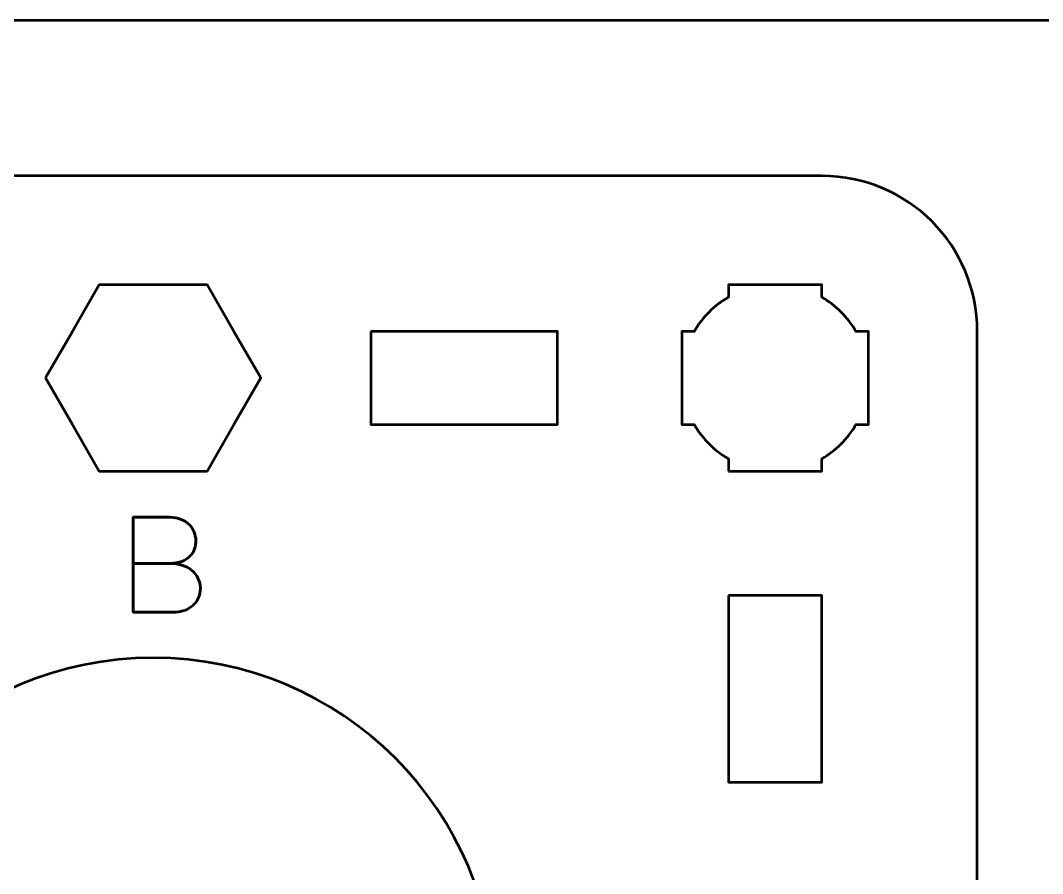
# Model space of a CAD drawing. Header units: centimetres. Extents: x -21 to 0, y -29.7 to 0.
# Drawn here: x -11.927 to -8.64, y -2.744 to 0 of the extents above; entities that cross this region are included whole.
import ezdxf

# ---------------------------------------------------------------- set-up
doc = ezdxf.new("R2010")
doc.units = ezdxf.units.CM
doc.header["$MEASUREMENT"] = 0
doc.layers.add('Layer 1', color=7, linetype='Continuous')

msp = doc.modelspace()

# ---------------------------------------------------------------- linework, layer by layer
at = {"layer": 'Layer 1', "color": 1, "lineweight": 53}
msp.add_open_spline([(-21.00003, -29.19995), (-21.00003, -29.19995), (-21.00003, -1.69992), (-21.00003, -1.69992), (-21.00003, -1.69992), (-21.00003, -1.61709), (-20.93286, -1.54992), (-20.85003, -1.54992), (-20.85003, -1.54992), (-20.7672, -1.54992), (-20.70003, -1.48275), (-20.70003, -1.39992), (-20.70003, -1.39992), (-20.70003, -1.31709), (-20.7672, -1.24992), (-20.85003, -1.24992), (-20.85003, -1.24992), (-20.93286, -1.24992), (-21.00003, -1.18275), (-21.00003, -1.09992), (-21.00003, -1.09992), (-21.00003, -1.09992), (-21.00003, -0.49992), (-21.00003, -0.49992), (-21.00003, -0.49992), (-21.00003, -0.22295), (-20.77694, 0.00004), (-20.49994, 0.00004), (-20.49994, 0.00004), (-20.49994, 0.00004), (-0.50008, 0.00004), (-0.50008, 0.00004), (-0.50008, 0.00004), (-0.22294, 0.00004), (0.00002, -0.22295), (0.00002, -0.49992), (0.00002, -0.49992), (0.00002, -0.49992), (0.00002, -29.19995), (0.00002, -29.19995), (0.00002, -29.19995), (0.00002, -29.47695), (-0.22294, -29.70004), (-0.50008, -29.70004), (-0.50008, -29.70004), (-0.50008, -29.70004), (-20.49994, -29.70004), (-20.49994, -29.70004), (-20.49994, -29.70004), (-20.77694, -29.70004), (-21.00003, -29.47695), (-21.00003, -29.19995)], degree=3, knots=[0, 0, 0, 0, 0.0769231, 0.0769231, 0.0769231, 0.0769231, 0.1538462, 0.1538462, 0.1538462, 0.1538462, 0.2307692, 0.2307692, 0.2307692, 0.2307692, 0.3076923, 0.3076923, 0.3076923, 0.3076923, 0.3846154, 0.3846154, 0.3846154, 0.3846154, 0.4615385, 0.4615385, 0.4615385, 0.4615385, 0.5384615, 0.5384615, 0.5384615, 0.5384615, 0.6153846, 0.6153846, 0.6153846, 0.6153846, 0.6923077, 0.6923077, 0.6923077, 0.6923077, 0.7692308, 0.7692308, 0.7692308, 0.7692308, 0.8461538, 0.8461538, 0.8461538, 0.8461538, 0.9230769, 0.9230769, 0.9230769, 0.9230769, 1, 1, 1, 1], dxfattribs=at)
at = {"layer": 'Layer 1', "color": 3, "lineweight": 53}
msp.add_open_spline([(-13.64992, -0.49997), (-13.64992, -0.49997), (-9.35005, -0.49997), (-9.35005, -0.49997), (-9.35005, -0.49997), (-9.07291, -0.49997), (-8.84995, -0.72306), (-8.84995, -1.00006), (-8.84995, -1.00006), (-8.84995, -1.00006), (-8.84995, -5.29993), (-8.84995, -5.29993), (-8.84995, -5.29993), (-8.84995, -5.57707), (-9.07291, -5.80003), (-9.35005, -5.80003), (-9.35005, -5.80003), (-9.35005, -5.80003), (-13.64992, -5.80003), (-13.64992, -5.80003), (-13.64992, -5.80003), (-13.92692, -5.80003), (-14.15001, -5.57707), (-14.15001, -5.29993), (-14.15001, -5.29993), (-14.15001, -5.29993), (-14.15001, -1.00006), (-14.15001, -1.00006), (-14.15001, -1.00006), (-14.15001, -0.72306), (-13.92692, -0.49997), (-13.64992, -0.49997)], degree=3, knots=[0, 0, 0, 0, 0.125, 0.125, 0.125, 0.125, 0.25, 0.25, 0.25, 0.25, 0.375, 0.375, 0.375, 0.375, 0.5, 0.5, 0.5, 0.5, 0.625, 0.625, 0.625, 0.625, 0.75, 0.75, 0.75, 0.75, 0.875, 0.875, 0.875, 0.875, 1, 1, 1, 1], dxfattribs=at)
at = {"layer": 'Layer 1', "lineweight": 53}
for points, knots in [([(-11.84639, -1.15), (-11.84639, -1.15), (-11.75979, -1), (-11.75979, -1), (-11.75979, -1), (-11.75979, -1), (-11.67318, -0.85), (-11.67318, -0.85), (-11.67318, -0.85), (-11.67318, -0.85), (-11.49998, -0.85), (-11.49998, -0.85), (-11.49998, -0.85), (-11.49998, -0.85), (-11.32678, -0.85), (-11.32678, -0.85), (-11.32678, -0.85), (-11.32678, -0.85), (-11.24017, -1), (-11.24017, -1), (-11.24017, -1), (-11.24017, -1), (-11.15357, -1.15), (-11.15357, -1.15), (-11.15357, -1.15), (-11.15357, -1.15), (-11.24017, -1.3), (-11.24017, -1.3), (-11.24017, -1.3), (-11.24017, -1.3), (-11.32678, -1.45), (-11.32678, -1.45), (-11.32678, -1.45), (-11.32678, -1.45), (-11.49998, -1.45), (-11.49998, -1.45), (-11.49998, -1.45), (-11.49998, -1.45), (-11.67318, -1.45), (-11.67318, -1.45), (-11.67318, -1.45), (-11.67318, -1.45), (-11.75979, -1.3), (-11.75979, -1.3), (-11.75979, -1.3), (-11.75979, -1.3), (-11.84639, -1.15), (-11.84639, -1.15)], [0, 0, 0, 0, 0.0833333, 0.0833333, 0.0833333, 0.0833333, 0.1666667, 0.1666667, 0.1666667, 0.1666667, 0.25, 0.25, 0.25, 0.25, 0.3333333, 0.3333333, 0.3333333, 0.3333333, 0.4166667, 0.4166667, 0.4166667, 0.4166667, 0.5, 0.5, 0.5, 0.5, 0.5833333, 0.5833333, 0.5833333, 0.5833333, 0.6666667, 0.6666667, 0.6666667, 0.6666667, 0.75, 0.75, 0.75, 0.75, 0.8333333, 0.8333333, 0.8333333, 0.8333333, 0.9166667, 0.9166667, 0.9166667, 0.9166667, 1, 1, 1, 1]), ([(-9.64997, -1.45006), (-9.64997, -1.45006), (-9.64997, -1.40988), (-9.64997, -1.40988), (-9.64997, -1.40988), (-9.69551, -1.38355), (-9.73347, -1.3456), (-9.75982, -1.30007), (-9.75982, -1.30007), (-9.75982, -1.30007), (-9.79997, -1.30007), (-9.79997, -1.30007), (-9.79997, -1.30007), (-9.79997, -1.30007), (-9.79997, -1.15155), (-9.79997, -1.15155), (-9.79997, -1.15155), (-9.79997, -1.15155), (-9.79999, -1.15), (-9.79999, -1.15), (-9.79999, -1.15), (-9.79999, -1.15), (-9.79997, -1.14845), (-9.79997, -1.14845), (-9.79997, -1.14845), (-9.79997, -1.14845), (-9.79997, -1.00006), (-9.79997, -1.00006), (-9.79997, -1.00006), (-9.79997, -1.00006), (-9.75987, -1.00006), (-9.75987, -1.00006), (-9.75987, -1.00006), (-9.73352, -0.95449), (-9.69553, -0.91649), (-9.64997, -0.89013), (-9.64997, -0.89013), (-9.64997, -0.89013), (-9.64997, -0.85005), (-9.64997, -0.85005), (-9.64997, -0.85005), (-9.64997, -0.85005), (-9.50463, -0.85005), (-9.50463, -0.85005), (-9.50463, -0.85005), (-9.50463, -0.85005), (-9.49999, -0.84999), (-9.49999, -0.84999), (-9.49999, -0.84999), (-9.49999, -0.84999), (-9.49534, -0.85005), (-9.49534, -0.85005), (-9.49534, -0.85005), (-9.49534, -0.85005), (-9.34996, -0.85005), (-9.34996, -0.85005), (-9.34996, -0.85005), (-9.34996, -0.85005), (-9.34996, -0.89013), (-9.34996, -0.89013), (-9.34996, -0.89013), (-9.30439, -0.91649), (-9.26642, -0.95449), (-9.24008, -1.00006), (-9.24008, -1.00006), (-9.24008, -1.00006), (-9.19996, -1.00006), (-9.19996, -1.00006), (-9.19996, -1.00006), (-9.19996, -1.00006), (-9.19996, -1.30007), (-9.19996, -1.30007), (-9.19996, -1.30007), (-9.19996, -1.30007), (-9.24013, -1.30007), (-9.24013, -1.30007), (-9.24013, -1.30007), (-9.26647, -1.3456), (-9.30443, -1.38355), (-9.34996, -1.40988), (-9.34996, -1.40988), (-9.34996, -1.40988), (-9.34996, -1.45006), (-9.34996, -1.45006), (-9.34996, -1.45006), (-9.34996, -1.45006), (-9.64997, -1.45006), (-9.64997, -1.45006)], [0, 0, 0, 0, 0.0454545, 0.0454545, 0.0454545, 0.0454545, 0.0909091, 0.0909091, 0.0909091, 0.0909091, 0.1363636, 0.1363636, 0.1363636, 0.1363636, 0.1818182, 0.1818182, 0.1818182, 0.1818182, 0.2272727, 0.2272727, 0.2272727, 0.2272727, 0.2727273, 0.2727273, 0.2727273, 0.2727273, 0.3181818, 0.3181818, 0.3181818, 0.3181818, 0.3636364, 0.3636364, 0.3636364, 0.3636364, 0.4090909, 0.4090909, 0.4090909, 0.4090909, 0.4545455, 0.4545455, 0.4545455, 0.4545455, 0.5, 0.5, 0.5, 0.5, 0.5454545, 0.5454545, 0.5454545, 0.5454545, 0.5909091, 0.5909091, 0.5909091, 0.5909091, 0.6363636, 0.6363636, 0.6363636, 0.6363636, 0.6818182, 0.6818182, 0.6818182, 0.6818182, 0.7272727, 0.7272727, 0.7272727, 0.7272727, 0.7727273, 0.7727273, 0.7727273, 0.7727273, 0.8181818, 0.8181818, 0.8181818, 0.8181818, 0.8636364, 0.8636364, 0.8636364, 0.8636364, 0.9090909, 0.9090909, 0.9090909, 0.9090909, 0.9545455, 0.9545455, 0.9545455, 0.9545455, 1, 1, 1, 1]), ([(-10.8, -1.00006), (-10.8, -1.00006), (-10.2, -1.00006), (-10.2, -1.00006), (-10.2, -1.00006), (-10.2, -1.00006), (-10.2, -1.30007), (-10.2, -1.30007), (-10.2, -1.30007), (-10.2, -1.30007), (-10.8, -1.30007), (-10.8, -1.30007), (-10.8, -1.30007), (-10.8, -1.30007), (-10.8, -1.00006), (-10.8, -1.00006)], [0, 0, 0, 0, 0.25, 0.25, 0.25, 0.25, 0.5, 0.5, 0.5, 0.5, 0.75, 0.75, 0.75, 0.75, 1, 1, 1, 1]), ([(-9.65005, -1.85001), (-9.65005, -1.85001), (-9.35005, -1.85001), (-9.35005, -1.85001), (-9.35005, -1.85001), (-9.35005, -1.85001), (-9.35005, -2.45002), (-9.35005, -2.45002), (-9.35005, -2.45002), (-9.35005, -2.45002), (-9.65005, -2.45002), (-9.65005, -2.45002), (-9.65005, -2.45002), (-9.65005, -2.45002), (-9.65005, -1.85001), (-9.65005, -1.85001)], [0, 0, 0, 0, 0.25, 0.25, 0.25, 0.25, 0.5, 0.5, 0.5, 0.5, 0.75, 0.75, 0.75, 0.75, 1, 1, 1, 1]), ([(-11.49998, -2.05), (-10.89256, -2.05), (-10.39998, -2.54258), (-10.39998, -3.15), (-10.39998, -3.15), (-10.39998, -3.75742), (-10.89256, -4.25), (-11.49998, -4.25), (-11.49998, -4.25), (-12.1074, -4.25), (-12.59998, -3.75742), (-12.59998, -3.15), (-12.59998, -3.15), (-12.59998, -2.54258), (-12.1074, -2.05), (-11.49998, -2.05)], [0, 0, 0, 0, 0.25, 0.25, 0.25, 0.25, 0.5, 0.5, 0.5, 0.5, 0.75, 0.75, 0.75, 0.75, 1, 1, 1, 1])]:
    msp.add_open_spline(points, degree=3, knots=knots, dxfattribs=at)
at = {"layer": 'Layer 1', "color": 5, "lineweight": 53}
msp.add_open_spline([(-11.56458, -1.74636), (-11.56458, -1.74636), (-11.44732, -1.74636), (-11.44732, -1.74636), (-11.44732, -1.74636), (-11.43208, -1.74629), (-11.4191, -1.74418), (-11.40816, -1.74001), (-11.40816, -1.74001), (-11.39729, -1.73592), (-11.38848, -1.73035), (-11.38163, -1.72336), (-11.38163, -1.72336), (-11.37479, -1.71638), (-11.36985, -1.70848), (-11.36674, -1.69973), (-11.36674, -1.69973), (-11.36371, -1.69105), (-11.3623, -1.68202), (-11.36265, -1.67271), (-11.36265, -1.67271), (-11.36308, -1.66339), (-11.36505, -1.65436), (-11.36858, -1.64554), (-11.36858, -1.64554), (-11.37204, -1.63672), (-11.37726, -1.62875), (-11.3841, -1.62162), (-11.3841, -1.62162), (-11.39094, -1.6145), (-11.39948, -1.60885), (-11.40985, -1.60469), (-11.40985, -1.60469), (-11.42023, -1.60046), (-11.43243, -1.59827), (-11.44647, -1.5982), (-11.44647, -1.5982), (-11.44647, -1.5982), (-11.56458, -1.5982), (-11.56458, -1.5982), (-11.56458, -1.5982), (-11.56458, -1.5982), (-11.56458, -1.90342), (-11.56458, -1.90342), (-11.56458, -1.90342), (-11.56458, -1.90342), (-11.43462, -1.90342), (-11.43462, -1.90342), (-11.43462, -1.90342), (-11.42248, -1.90342), (-11.41119, -1.90166), (-11.40075, -1.8982), (-11.40075, -1.8982), (-11.39031, -1.89467), (-11.38121, -1.88966), (-11.37331, -1.88296), (-11.37331, -1.88296), (-11.36547, -1.87633), (-11.35934, -1.86828), (-11.35496, -1.85876), (-11.35496, -1.85876), (-11.35059, -1.84923), (-11.34833, -1.83844), (-11.34826, -1.82637), (-11.34826, -1.82637), (-11.34854, -1.81424), (-11.35108, -1.8033), (-11.35595, -1.7935), (-11.35595, -1.7935), (-11.36082, -1.78369), (-11.36759, -1.77529), (-11.37634, -1.76824), (-11.37634, -1.76824), (-11.38509, -1.76125), (-11.39553, -1.75582), (-11.40753, -1.75208), (-11.40753, -1.75208), (-11.41952, -1.74834), (-11.43278, -1.74644), (-11.44732, -1.74636), (-11.44732, -1.74636), (-11.43278, -1.74644), (-11.41952, -1.74834), (-11.40753, -1.75208), (-11.40753, -1.75208), (-11.39553, -1.75582), (-11.38509, -1.76125), (-11.37634, -1.76824), (-11.37634, -1.76824), (-11.36759, -1.77529), (-11.36082, -1.78369), (-11.35595, -1.7935), (-11.35595, -1.7935), (-11.35108, -1.8033), (-11.34854, -1.81424), (-11.34826, -1.82637), (-11.34826, -1.82637), (-11.34833, -1.83844), (-11.35059, -1.84923), (-11.35496, -1.85876), (-11.35496, -1.85876), (-11.35934, -1.86828), (-11.36547, -1.87633), (-11.37331, -1.88296), (-11.37331, -1.88296), (-11.38121, -1.88966), (-11.39031, -1.89467), (-11.40075, -1.8982), (-11.40075, -1.8982), (-11.41119, -1.90166), (-11.42248, -1.90342), (-11.43462, -1.90342), (-11.43462, -1.90342), (-11.43462, -1.90342), (-11.56458, -1.90342), (-11.56458, -1.90342), (-11.56458, -1.90342), (-11.56458, -1.90342), (-11.56458, -1.5982), (-11.56458, -1.5982), (-11.56458, -1.5982), (-11.56458, -1.5982), (-11.44647, -1.5982), (-11.44647, -1.5982), (-11.44647, -1.5982), (-11.43243, -1.59827), (-11.42023, -1.60046), (-11.40985, -1.60469), (-11.40985, -1.60469), (-11.39948, -1.60885), (-11.39094, -1.6145), (-11.3841, -1.62162), (-11.3841, -1.62162), (-11.37726, -1.62875), (-11.37204, -1.63672), (-11.36858, -1.64554), (-11.36858, -1.64554), (-11.36505, -1.65436), (-11.36308, -1.66339), (-11.36265, -1.67271), (-11.36265, -1.67271), (-11.3623, -1.68202), (-11.36371, -1.69105), (-11.36674, -1.69973), (-11.36674, -1.69973), (-11.36985, -1.70848), (-11.37479, -1.71638), (-11.38163, -1.72336), (-11.38163, -1.72336), (-11.38848, -1.73035), (-11.39729, -1.73592), (-11.40816, -1.74001), (-11.40816, -1.74001), (-11.4191, -1.74418), (-11.43208, -1.74629), (-11.44732, -1.74636), (-11.44732, -1.74636), (-11.44732, -1.74636), (-11.56458, -1.74636), (-11.56458, -1.74636)], degree=3, knots=[0, 0, 0, 0, 0.025, 0.025, 0.025, 0.025, 0.05, 0.05, 0.05, 0.05, 0.075, 0.075, 0.075, 0.075, 0.1, 0.1, 0.1, 0.1, 0.125, 0.125, 0.125, 0.125, 0.15, 0.15, 0.15, 0.15, 0.175, 0.175, 0.175, 0.175, 0.2, 0.2, 0.2, 0.2, 0.225, 0.225, 0.225, 0.225, 0.25, 0.25, 0.25, 0.25, 0.275, 0.275, 0.275, 0.275, 0.3, 0.3, 0.3, 0.3, 0.325, 0.325, 0.325, 0.325, 0.35, 0.35, 0.35, 0.35, 0.375, 0.375, 0.375, 0.375, 0.4, 0.4, 0.4, 0.4, 0.425, 0.425, 0.425, 0.425, 0.45, 0.45, 0.45, 0.45, 0.475, 0.475, 0.475, 0.475, 0.5, 0.5, 0.5, 0.5, 0.525, 0.525, 0.525, 0.525, 0.55, 0.55, 0.55, 0.55, 0.575, 0.575, 0.575, 0.575, 0.6, 0.6, 0.6, 0.6, 0.625, 0.625, 0.625, 0.625, 0.65, 0.65, 0.65, 0.65, 0.675, 0.675, 0.675, 0.675, 0.7, 0.7, 0.7, 0.7, 0.725, 0.725, 0.725, 0.725, 0.75, 0.75, 0.75, 0.75, 0.775, 0.775, 0.775, 0.775, 0.8, 0.8, 0.8, 0.8, 0.825, 0.825, 0.825, 0.825, 0.85, 0.85, 0.85, 0.85, 0.875, 0.875, 0.875, 0.875, 0.9, 0.9, 0.9, 0.9, 0.925, 0.925, 0.925, 0.925, 0.95, 0.95, 0.95, 0.95, 0.975, 0.975, 0.975, 0.975, 1, 1, 1, 1], dxfattribs=at)

doc.saveas('drawing.dxf')
